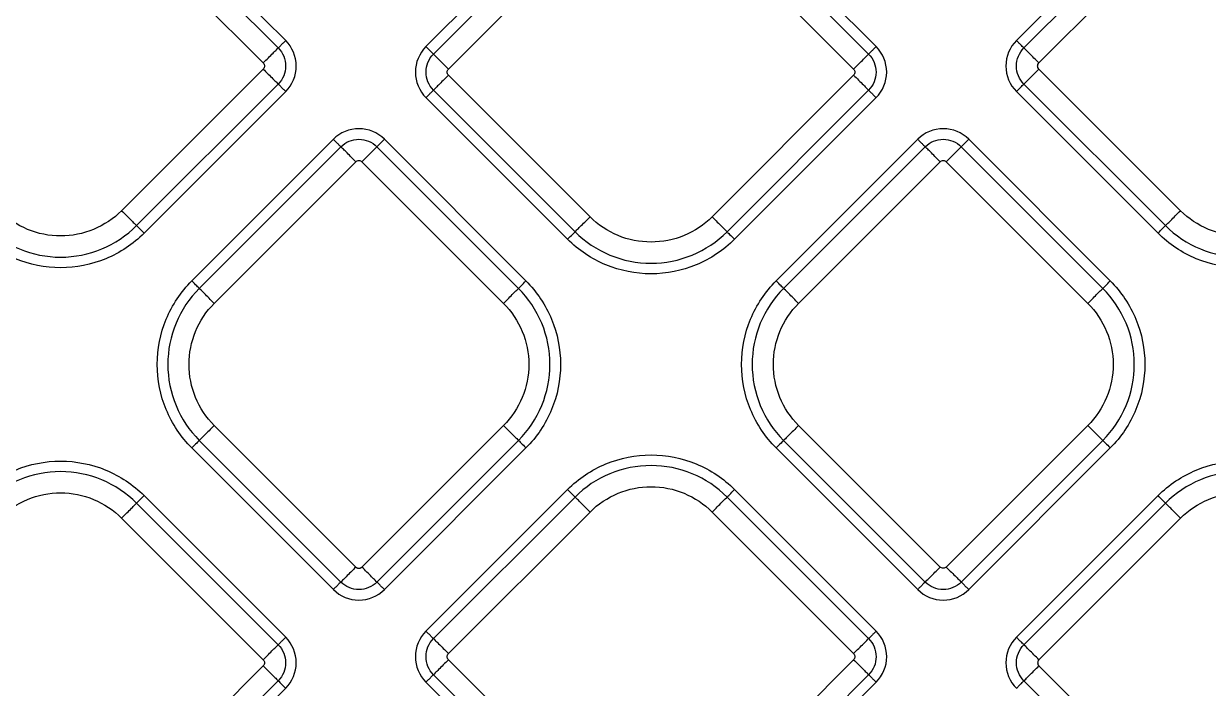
# Model space of a CAD drawing. Extents: x 525 to 613, y 487 to 635.
# Drawn here: x 563.32 to 568.83, y 545.08 to 548.18 of the extents above; entities that cross this region are included whole.
import ezdxf

# ---------------------------------------------------------------- set-up
doc = ezdxf.new("R2010")
doc.units = 0
doc.header["$MEASUREMENT"] = 0
doc.layers.add('1', color=4, linetype='Continuous')
doc.layers.add('STD TEST', color=3, linetype='Continuous')

# ---------------------------------------------------------------- blocks, each defined once
blk = doc.blocks.new('2023 VANGUARD')
at = {"layer": '1', "color": 3, "linetype": 'Continuous', "lineweight": 25}
for p, q in [((-4.4234, -44.5943), (-5.0822, -43.9354)), ((-0.3635, -43.9354), (-1.0224, -44.5943)), ((-4.4583, -44.6291), (-5.1171, -43.9703)), ((-3.1116, -43.9639), (-3.7704, -44.6228)), ((-1.6754, -44.6228), (-2.3343, -43.9639)), ((-0.3287, -43.9703), (-0.9875, -44.6291)), ((-5.1868, -44.04), (-4.528, -44.6989)), ((-3.0767, -43.9988), (-3.7355, -44.6576)), ((-1.7103, -44.6576), (-2.3691, -43.9988)), ((-0.9178, -44.6989), (-0.259, -44.04)), ((-3.6658, -44.7274), (-3.007, -44.0685)), ((-2.4389, -44.0685), (-1.78, -44.7274)), ((-4.528, -44.7271), (-5.1868, -45.386)), ((-3.007, -45.4145), (-3.6658, -44.7556)), ((-1.78, -44.7556), (-2.4389, -45.4145)), ((-0.259, -45.386), (-0.9178, -44.7271)), ((-5.1171, -45.4557), (-4.4583, -44.7969)), ((-0.9875, -44.7969), (-0.3287, -45.4557)), ((-5.0822, -45.4906), (-4.4234, -44.8317)), ((-3.7704, -44.8602), (-3.1116, -45.5191)), ((-3.7355, -44.8254), (-3.0767, -45.4842)), ((-2.3691, -45.4842), (-1.7103, -44.8254)), ((-2.3343, -45.5191), (-1.6754, -44.8602)), ((-1.0224, -44.8317), (-0.3635, -45.4906)), ((-4.2014, -45.0538), (-4.8602, -45.7126)), ((-4.1665, -45.0886), (-4.8253, -45.7474)), ((-3.34, -45.7474), (-3.9988, -45.0886)), ((-3.3051, -45.7126), (-3.9639, -45.0538)), ((-1.4819, -45.0538), (-2.1407, -45.7126)), ((-1.447, -45.0886), (-2.1059, -45.7475)), ((-0.6205, -45.7475), (-1.2793, -45.0886)), ((-0.5856, -45.7126), (-1.2444, -45.0538)), ((-4.7556, -45.8172), (-4.0968, -45.1583)), ((-4.0685, -45.1583), (-3.4097, -45.8172)), ((-2.0361, -45.8172), (-1.3773, -45.1584)), ((-1.349, -45.1584), (-0.6902, -45.8172)), ((-4.0968, -47.0441), (-4.7556, -46.3853)), ((-3.4097, -46.3853), (-4.0685, -47.0441)), ((-1.3773, -47.0442), (-2.0361, -46.3853)), ((-0.6902, -46.3853), (-1.349, -47.0442)), ((-4.8253, -46.455), (-4.1665, -47.1139)), ((-3.9988, -47.1139), (-3.34, -46.455)), ((-2.1059, -46.4551), (-1.447, -47.1139)), ((-1.2793, -47.1139), (-0.6205, -46.4551)), ((-4.8602, -46.4899), (-4.2014, -47.1487)), ((-3.9639, -47.1487), (-3.3051, -46.4899)), ((-2.1407, -46.4899), (-1.4819, -47.1488)), ((-1.2444, -47.1488), (-0.5856, -46.4899)), ((-3.1115, -46.6834), (-3.7704, -47.3423)), ((-1.6754, -47.3423), (-2.3342, -46.6834)), ((-4.4583, -47.4056), (-5.1171, -46.7468)), ((-4.4234, -47.3708), (-5.0823, -46.7119)), ((-3.0767, -46.7183), (-3.7355, -47.3771)), ((-1.7103, -47.3771), (-2.3691, -46.7183)), ((-0.3636, -46.7119), (-1.0224, -47.3708)), ((-0.3287, -46.7468), (-0.9875, -47.4056)), ((-3.6658, -47.4469), (-3.007, -46.788)), ((-2.4388, -46.788), (-1.78, -47.4469)), ((-5.1869, -46.8165), (-4.528, -47.4754)), ((-0.9178, -47.4754), (-0.259, -46.8165)), ((-4.528, -47.5036), (-5.1869, -48.1625)), ((-3.007, -48.134), (-3.6658, -47.4751)), ((-1.78, -47.4751), (-2.4388, -48.134)), ((-0.259, -48.1625), (-0.9178, -47.5036)), ((-5.1171, -48.2322), (-4.4583, -47.5734)), ((-3.7355, -47.5449), (-3.0767, -48.2037)), ((-2.3691, -48.2037), (-1.7103, -47.5449)), ((-0.9875, -47.5734), (-0.3287, -48.2322)), ((-5.0823, -48.2671), (-4.4234, -47.6082)), ((-3.7704, -47.5797), (-3.1115, -48.2386)), ((-2.3342, -48.2386), (-1.6754, -47.5797))]:
    blk.add_line(p, q, dxfattribs=at)
for points, knots in [([(-4.4234, -44.5943), (-4.4272, -44.5981), (-4.4313, -44.6021), (-4.4391, -44.61), (-4.4429, -44.6138), (-4.4495, -44.6204), (-4.4523, -44.6232), (-4.4563, -44.6272), (-4.4576, -44.6285), (-4.4583, -44.6291)], [0, 0, 0, 0, 0.25, 0.25, 0.5, 0.5, 0.75, 0.75, 1, 1, 1, 1]), ([(-4.4234, -44.8317), (-4.392, -44.8004), (-4.3742, -44.7574), (-4.3742, -44.6687), (-4.3923, -44.6254), (-4.4234, -44.5943)], [0, 0, 0, 0, 0.5, 0.5, 1, 1, 1, 1]), ([(-1.0224, -44.5943), (-1.0537, -44.6256), (-1.0715, -44.6686), (-1.0716, -44.7573), (-1.0535, -44.8006), (-1.0224, -44.8317)], [0, 0, 0, 0, 0.5, 0.5, 1, 1, 1, 1]), ([(-0.9875, -44.6291), (-0.9881, -44.6285), (-0.9894, -44.6272), (-0.9935, -44.6232), (-0.9963, -44.6204), (-1.0028, -44.6138), (-1.0067, -44.61), (-1.0145, -44.6021), (-1.0186, -44.5981), (-1.0224, -44.5943)], [0, 0, 0, 0, 0.25, 0.25, 0.5, 0.5, 0.75, 0.75, 1, 1, 1, 1]), ([(-4.528, -44.6989), (-4.5197, -44.6906), (-4.5115, -44.6823), (-4.4959, -44.6668), (-4.4887, -44.6595), (-4.476, -44.6469), (-4.4707, -44.6415), (-4.4625, -44.6333), (-4.4596, -44.6305), (-4.4583, -44.6291)], [0, 0, 0, 0, 0.25, 0.25, 0.5, 0.5, 0.75, 0.75, 1, 1, 1, 1]), ([(-4.4583, -44.6291), (-4.4363, -44.6511), (-4.4235, -44.6817), (-4.4235, -44.7444), (-4.4361, -44.7747), (-4.4583, -44.7969)], [0, 0, 0, 0, 0.5, 0.5, 1, 1, 1, 1]), ([(-3.7704, -44.6228), (-3.8018, -44.6541), (-3.8196, -44.6971), (-3.8196, -44.7858), (-3.8015, -44.8291), (-3.7704, -44.8602)], [0, 0, 0, 0, 0.5, 0.5, 1, 1, 1, 1]), ([(-3.7355, -44.6576), (-3.7362, -44.657), (-3.7375, -44.6557), (-3.7415, -44.6517), (-3.7443, -44.6489), (-3.7509, -44.6423), (-3.7547, -44.6385), (-3.7626, -44.6306), (-3.7666, -44.6266), (-3.7704, -44.6228)], [0, 0, 0, 0, 0.25, 0.25, 0.5, 0.5, 0.75, 0.75, 1, 1, 1, 1]), ([(-1.6754, -44.6228), (-1.6792, -44.6266), (-1.6833, -44.6306), (-1.6912, -44.6385), (-1.695, -44.6423), (-1.7016, -44.6489), (-1.7043, -44.6517), (-1.7084, -44.6557), (-1.7097, -44.657), (-1.7103, -44.6576)], [0, 0, 0, 0, 0.25, 0.25, 0.5, 0.5, 0.75, 0.75, 1, 1, 1, 1]), ([(-1.6754, -44.8602), (-1.6441, -44.8289), (-1.6263, -44.7859), (-1.6262, -44.6972), (-1.6443, -44.6539), (-1.6754, -44.6228)], [0, 0, 0, 0, 0.5, 0.5, 1, 1, 1, 1]), ([(-0.9875, -44.7969), (-1.0095, -44.7749), (-1.0223, -44.7443), (-1.0222, -44.6816), (-1.0097, -44.6513), (-0.9875, -44.6291)], [0, 0, 0, 0, 0.5, 0.5, 1, 1, 1, 1]), ([(-0.9178, -44.6989), (-0.9252, -44.6915), (-0.9331, -44.6835), (-0.9486, -44.668), (-0.9562, -44.6604), (-0.9695, -44.6471), (-0.9752, -44.6415), (-0.9835, -44.6331), (-0.9862, -44.6304), (-0.9875, -44.6291)], [0, 0, 0, 0, 0.25, 0.25, 0.5, 0.5, 0.75, 0.75, 1, 1, 1, 1]), ([(-4.528, -44.6989), (-4.5243, -44.7026), (-4.5221, -44.7078), (-4.5221, -44.7182), (-4.5243, -44.7234), (-4.528, -44.7271)], [0, 0, 0, 0, 0.5, 0.5, 1, 1, 1, 1]), ([(-3.7355, -44.8254), (-3.7575, -44.8034), (-3.7703, -44.7728), (-3.7703, -44.7101), (-3.7577, -44.6798), (-3.7355, -44.6576)], [0, 0, 0, 0, 0.5, 0.5, 1, 1, 1, 1]), ([(-3.6658, -44.7274), (-3.6732, -44.72), (-3.6811, -44.7121), (-3.6967, -44.6965), (-3.7043, -44.6889), (-3.7176, -44.6756), (-3.7232, -44.67), (-3.7315, -44.6616), (-3.7342, -44.6589), (-3.7355, -44.6576)], [0, 0, 0, 0, 0.25, 0.25, 0.5, 0.5, 0.75, 0.75, 1, 1, 1, 1]), ([(-1.78, -44.7274), (-1.7718, -44.7191), (-1.7635, -44.7108), (-1.748, -44.6953), (-1.7407, -44.688), (-1.7281, -44.6754), (-1.7227, -44.67), (-1.7145, -44.6618), (-1.7117, -44.659), (-1.7103, -44.6576)], [0, 0, 0, 0, 0.25, 0.25, 0.5, 0.5, 0.75, 0.75, 1, 1, 1, 1]), ([(-1.7103, -44.6576), (-1.6883, -44.6796), (-1.6756, -44.7102), (-1.6756, -44.7729), (-1.6881, -44.8032), (-1.7103, -44.8254)], [0, 0, 0, 0, 0.5, 0.5, 1, 1, 1, 1]), ([(-0.9178, -44.7271), (-0.9215, -44.7234), (-0.9237, -44.7182), (-0.9237, -44.7078), (-0.9215, -44.7026), (-0.9178, -44.6989)], [0, 0, 0, 0, 0.5, 0.5, 1, 1, 1, 1]), ([(-4.528, -44.7271), (-4.5206, -44.7345), (-4.5127, -44.7424), (-4.4971, -44.758), (-4.4895, -44.7656), (-4.4762, -44.7789), (-4.4706, -44.7845), (-4.4623, -44.7929), (-4.4596, -44.7956), (-4.4583, -44.7969)], [0, 0, 0, 0, 0.25, 0.25, 0.5, 0.5, 0.75, 0.75, 1, 1, 1, 1]), ([(-3.6658, -44.7556), (-3.6741, -44.7639), (-3.6824, -44.7722), (-3.6979, -44.7877), (-3.7052, -44.795), (-3.7178, -44.8076), (-3.7232, -44.813), (-3.7313, -44.8212), (-3.7342, -44.824), (-3.7355, -44.8254)], [0, 0, 0, 0, 0.25, 0.25, 0.5, 0.5, 0.75, 0.75, 1, 1, 1, 1]), ([(-3.6658, -44.7556), (-3.6695, -44.7519), (-3.6717, -44.7467), (-3.6717, -44.7363), (-3.6695, -44.7311), (-3.6658, -44.7274)], [0, 0, 0, 0, 0.5, 0.5, 1, 1, 1, 1]), ([(-1.78, -44.7274), (-1.7763, -44.7311), (-1.7742, -44.7363), (-1.7742, -44.7467), (-1.7763, -44.7519), (-1.78, -44.7556)], [0, 0, 0, 0, 0.5, 0.5, 1, 1, 1, 1]), ([(-1.78, -44.7556), (-1.7726, -44.763), (-1.7647, -44.771), (-1.7492, -44.7865), (-1.7416, -44.7941), (-1.7283, -44.8074), (-1.7226, -44.813), (-1.7143, -44.8214), (-1.7116, -44.8241), (-1.7103, -44.8254)], [0, 0, 0, 0, 0.25, 0.25, 0.5, 0.5, 0.75, 0.75, 1, 1, 1, 1]), ([(-0.9178, -44.7271), (-0.9261, -44.7354), (-0.9343, -44.7437), (-0.9499, -44.7592), (-0.9571, -44.7665), (-0.9698, -44.7791), (-0.9751, -44.7845), (-0.9833, -44.7927), (-0.9861, -44.7955), (-0.9875, -44.7969)], [0, 0, 0, 0, 0.25, 0.25, 0.5, 0.5, 0.75, 0.75, 1, 1, 1, 1]), ([(-4.4583, -44.7969), (-4.4576, -44.7975), (-4.4563, -44.7988), (-4.4523, -44.8028), (-4.4495, -44.8056), (-4.4429, -44.8122), (-4.4391, -44.816), (-4.4313, -44.8239), (-4.4272, -44.8279), (-4.4234, -44.8317)], [0, 0, 0, 0, 0.25, 0.25, 0.5, 0.5, 0.75, 0.75, 1, 1, 1, 1]), ([(-1.0224, -44.8317), (-1.0186, -44.8279), (-1.0145, -44.8239), (-1.0067, -44.816), (-1.0028, -44.8122), (-0.9963, -44.8056), (-0.9935, -44.8028), (-0.9894, -44.7988), (-0.9881, -44.7975), (-0.9875, -44.7969)], [0, 0, 0, 0, 0.25, 0.25, 0.5, 0.5, 0.75, 0.75, 1, 1, 1, 1]), ([(-3.7704, -44.8602), (-3.7666, -44.8564), (-3.7626, -44.8524), (-3.7547, -44.8445), (-3.7509, -44.8407), (-3.7443, -44.8341), (-3.7415, -44.8314), (-3.7375, -44.8273), (-3.7362, -44.826), (-3.7355, -44.8254)], [0, 0, 0, 0, 0.25, 0.25, 0.5, 0.5, 0.75, 0.75, 1, 1, 1, 1]), ([(-1.7103, -44.8254), (-1.7097, -44.826), (-1.7084, -44.8273), (-1.7043, -44.8314), (-1.7016, -44.8341), (-1.695, -44.8407), (-1.6912, -44.8445), (-1.6833, -44.8524), (-1.6792, -44.8564), (-1.6754, -44.8602)], [0, 0, 0, 0, 0.25, 0.25, 0.5, 0.5, 0.75, 0.75, 1, 1, 1, 1]), ([(-3.9639, -45.0538), (-3.9953, -45.0224), (-4.0383, -45.0046), (-4.1269, -45.0046), (-4.1703, -45.0226), (-4.2014, -45.0538)], [0, 0, 0, 0, 0.5, 0.5, 1, 1, 1, 1]), ([(-1.2444, -45.0538), (-1.2758, -45.0224), (-1.3188, -45.0046), (-1.4074, -45.0046), (-1.4508, -45.0227), (-1.4819, -45.0538)], [0, 0, 0, 0, 0.5, 0.5, 1, 1, 1, 1]), ([(-4.2014, -45.0538), (-4.1976, -45.0576), (-4.1935, -45.0616), (-4.1857, -45.0695), (-4.1818, -45.0733), (-4.1753, -45.0799), (-4.1725, -45.0826), (-4.1684, -45.0867), (-4.1671, -45.088), (-4.1665, -45.0886)], [0, 0, 0, 0, 0.25, 0.25, 0.5, 0.5, 0.75, 0.75, 1, 1, 1, 1]), ([(-4.1665, -45.0886), (-4.1445, -45.0666), (-4.1139, -45.0539), (-4.0513, -45.0539), (-4.0209, -45.0665), (-3.9988, -45.0886)], [0, 0, 0, 0, 0.5, 0.5, 1, 1, 1, 1]), ([(-4.0968, -45.1583), (-4.1051, -45.1501), (-4.1133, -45.1418), (-4.1289, -45.1263), (-4.1361, -45.119), (-4.1488, -45.1064), (-4.1541, -45.101), (-4.1623, -45.0928), (-4.1651, -45.09), (-4.1665, -45.0886)], [0, 0, 0, 0, 0.25, 0.25, 0.5, 0.5, 0.75, 0.75, 1, 1, 1, 1]), ([(-4.0685, -45.1583), (-4.0611, -45.1509), (-4.0532, -45.143), (-4.0377, -45.1275), (-4.0301, -45.1199), (-4.0168, -45.1066), (-4.0111, -45.1009), (-4.0028, -45.0926), (-4.0001, -45.0899), (-3.9988, -45.0886)], [0, 0, 0, 0, 0.25, 0.25, 0.5, 0.5, 0.75, 0.75, 1, 1, 1, 1]), ([(-3.9988, -45.0886), (-3.9982, -45.088), (-3.9969, -45.0867), (-3.9928, -45.0826), (-3.99, -45.0799), (-3.9835, -45.0733), (-3.9796, -45.0695), (-3.9718, -45.0616), (-3.9677, -45.0576), (-3.9639, -45.0538)], [0, 0, 0, 0, 0.25, 0.25, 0.5, 0.5, 0.75, 0.75, 1, 1, 1, 1]), ([(-1.4819, -45.0538), (-1.4781, -45.0576), (-1.474, -45.0616), (-1.4662, -45.0695), (-1.4624, -45.0733), (-1.4558, -45.0799), (-1.453, -45.0827), (-1.449, -45.0867), (-1.4477, -45.088), (-1.447, -45.0886)], [0, 0, 0, 0, 0.25, 0.25, 0.5, 0.5, 0.75, 0.75, 1, 1, 1, 1]), ([(-1.447, -45.0886), (-1.4251, -45.0667), (-1.3944, -45.0539), (-1.3318, -45.0539), (-1.3015, -45.0665), (-1.2793, -45.0886)], [0, 0, 0, 0, 0.5, 0.5, 1, 1, 1, 1]), ([(-1.3773, -45.1584), (-1.3856, -45.1501), (-1.3938, -45.1418), (-1.4094, -45.1263), (-1.4166, -45.119), (-1.4293, -45.1064), (-1.4346, -45.101), (-1.4428, -45.0928), (-1.4456, -45.09), (-1.447, -45.0886)], [0, 0, 0, 0, 0.25, 0.25, 0.5, 0.5, 0.75, 0.75, 1, 1, 1, 1]), ([(-1.349, -45.1584), (-1.3416, -45.151), (-1.3337, -45.1431), (-1.3182, -45.1275), (-1.3106, -45.1199), (-1.2973, -45.1066), (-1.2916, -45.101), (-1.2833, -45.0926), (-1.2806, -45.0899), (-1.2793, -45.0886)], [0, 0, 0, 0, 0.25, 0.25, 0.5, 0.5, 0.75, 0.75, 1, 1, 1, 1]), ([(-1.2793, -45.0886), (-1.2787, -45.088), (-1.2774, -45.0867), (-1.2733, -45.0827), (-1.2706, -45.0799), (-1.264, -45.0733), (-1.2602, -45.0695), (-1.2523, -45.0616), (-1.2482, -45.0576), (-1.2444, -45.0538)], [0, 0, 0, 0, 0.25, 0.25, 0.5, 0.5, 0.75, 0.75, 1, 1, 1, 1]), ([(-4.0968, -45.1583), (-4.0931, -45.1546), (-4.0879, -45.1525), (-4.0774, -45.1525), (-4.0722, -45.1546), (-4.0685, -45.1583)], [0, 0, 0, 0, 0.5, 0.5, 1, 1, 1, 1]), ([(-1.3773, -45.1584), (-1.3736, -45.1547), (-1.3684, -45.1525), (-1.3579, -45.1525), (-1.3527, -45.1547), (-1.349, -45.1584)], [0, 0, 0, 0, 0.5, 0.5, 1, 1, 1, 1]), ([(-5.1868, -45.386), (-5.224, -45.4232), (-5.2686, -45.4529), (-5.3657, -45.4932), (-5.4183, -45.5036), (-5.5235, -45.5036), (-5.576, -45.4932), (-5.6732, -45.4529), (-5.7178, -45.4232), (-5.755, -45.386)], [0, 0, 0, 0, 0.25, 0.25, 0.5, 0.5, 0.75, 0.75, 1, 1, 1, 1]), ([(-5.1868, -45.386), (-5.1786, -45.3942), (-5.1703, -45.4025), (-5.1548, -45.418), (-5.1475, -45.4253), (-5.1349, -45.4379), (-5.1295, -45.4433), (-5.1213, -45.4515), (-5.1185, -45.4543), (-5.1171, -45.4557)], [0, 0, 0, 0, 0.25, 0.25, 0.5, 0.5, 0.75, 0.75, 1, 1, 1, 1]), ([(-3.0767, -45.4842), (-3.0753, -45.4828), (-3.0725, -45.48), (-3.0643, -45.4718), (-3.0589, -45.4664), (-3.0463, -45.4538), (-3.0391, -45.4465), (-3.0235, -45.431), (-3.0153, -45.4228), (-3.007, -45.4145)], [0, 0, 0, 0, 0.25, 0.25, 0.5, 0.5, 0.75, 0.75, 1, 1, 1, 1]), ([(-2.4389, -45.4145), (-2.476, -45.4517), (-2.5206, -45.4814), (-2.6178, -45.5217), (-2.6703, -45.5321), (-2.7755, -45.5321), (-2.8281, -45.5217), (-2.9252, -45.4814), (-2.9698, -45.4517), (-3.007, -45.4145)], [0, 0, 0, 0, 0.25, 0.25, 0.5, 0.5, 0.75, 0.75, 1, 1, 1, 1]), ([(-2.4389, -45.4145), (-2.4306, -45.4228), (-2.4223, -45.431), (-2.4068, -45.4465), (-2.3995, -45.4538), (-2.3869, -45.4664), (-2.3815, -45.4718), (-2.3733, -45.48), (-2.3705, -45.4828), (-2.3691, -45.4842)], [0, 0, 0, 0, 0.25, 0.25, 0.5, 0.5, 0.75, 0.75, 1, 1, 1, 1]), ([(-0.3287, -45.4557), (-0.3273, -45.4543), (-0.3245, -45.4515), (-0.3163, -45.4433), (-0.3109, -45.4379), (-0.2983, -45.4253), (-0.291, -45.418), (-0.2755, -45.4025), (-0.2672, -45.3942), (-0.259, -45.386)], [0, 0, 0, 0, 0.25, 0.25, 0.5, 0.5, 0.75, 0.75, 1, 1, 1, 1]), ([(0.3092, -45.386), (0.272, -45.4232), (0.2274, -45.4529), (0.1303, -45.4932), (0.0777, -45.5036), (-0.0275, -45.5036), (-0.08, -45.4932), (-0.1772, -45.4529), (-0.2218, -45.4232), (-0.259, -45.386)], [0, 0, 0, 0, 0.25, 0.25, 0.5, 0.5, 0.75, 0.75, 1, 1, 1, 1]), ([(-5.8247, -45.4557), (-5.7784, -45.502), (-5.7229, -45.5391), (-5.6019, -45.5892), (-5.5364, -45.6022), (-5.4054, -45.6022), (-5.3399, -45.5892), (-5.2189, -45.5391), (-5.1634, -45.502), (-5.1171, -45.4557)], [0, 0, 0, 0, 0.25, 0.25, 0.5, 0.5, 0.75, 0.75, 1, 1, 1, 1]), ([(-5.1171, -45.4557), (-5.1157, -45.4571), (-5.1114, -45.4614), (-5.0987, -45.474), (-5.0905, -45.4823), (-5.0822, -45.4906)], [0, 0, 0, 0, 0.5, 0.5, 1, 1, 1, 1]), ([(-0.3635, -45.4906), (-0.3553, -45.4823), (-0.347, -45.474), (-0.3344, -45.4614), (-0.3301, -45.4571), (-0.3287, -45.4557)], [0, 0, 0, 0, 0.5, 0.5, 1, 1, 1, 1]), ([(-0.3287, -45.4557), (-0.2824, -45.502), (-0.2269, -45.5391), (-0.1059, -45.5892), (-0.0404, -45.6022), (0.0906, -45.6022), (0.1561, -45.5892), (0.2771, -45.5391), (0.3326, -45.502), (0.3789, -45.4557)], [0, 0, 0, 0, 0.25, 0.25, 0.5, 0.5, 0.75, 0.75, 1, 1, 1, 1]), ([(-5.0822, -45.4906), (-5.1331, -45.5414), (-5.1941, -45.5822), (-5.327, -45.6372), (-5.3989, -45.6515), (-5.5428, -45.6515), (-5.6148, -45.6372), (-5.7477, -45.5822), (-5.8087, -45.5414), (-5.8595, -45.4906)], [0, 0, 0, 0, 0.25, 0.25, 0.5, 0.5, 0.75, 0.75, 1, 1, 1, 1]), ([(-3.1116, -45.5191), (-3.1033, -45.5108), (-3.0951, -45.5026), (-3.0824, -45.4899), (-3.0781, -45.4856), (-3.0767, -45.4842)], [0, 0, 0, 0, 0.5, 0.5, 1, 1, 1, 1]), ([(-2.3343, -45.5191), (-2.3851, -45.5699), (-2.4461, -45.6107), (-2.5791, -45.6657), (-2.651, -45.68), (-2.7949, -45.68), (-2.8668, -45.6657), (-2.9997, -45.6107), (-3.0607, -45.5699), (-3.1116, -45.5191)], [0, 0, 0, 0, 0.25, 0.25, 0.5, 0.5, 0.75, 0.75, 1, 1, 1, 1]), ([(-3.0767, -45.4842), (-3.0304, -45.5305), (-2.9749, -45.5676), (-2.8539, -45.6177), (-2.7884, -45.6307), (-2.6574, -45.6307), (-2.592, -45.6177), (-2.4709, -45.5676), (-2.4154, -45.5305), (-2.3691, -45.4842)], [0, 0, 0, 0, 0.25, 0.25, 0.5, 0.5, 0.75, 0.75, 1, 1, 1, 1]), ([(-2.3691, -45.4842), (-2.3678, -45.4856), (-2.3634, -45.4899), (-2.3508, -45.5026), (-2.3425, -45.5108), (-2.3343, -45.5191)], [0, 0, 0, 0, 0.5, 0.5, 1, 1, 1, 1]), ([(0.4138, -45.4906), (0.3629, -45.5414), (0.3019, -45.5822), (0.169, -45.6372), (0.0971, -45.6515), (-0.0468, -45.6515), (-0.1188, -45.6372), (-0.2517, -45.5822), (-0.3127, -45.5414), (-0.3635, -45.4906)], [0, 0, 0, 0, 0.25, 0.25, 0.5, 0.5, 0.75, 0.75, 1, 1, 1, 1]), ([(-4.8602, -46.4899), (-4.9111, -46.439), (-4.9518, -46.378), (-5.0069, -46.2451), (-5.0212, -46.1732), (-5.0212, -46.0293), (-5.0069, -45.9574), (-4.9518, -45.8244), (-4.9111, -45.7635), (-4.8602, -45.7126)], [0, 0, 0, 0, 0.25, 0.25, 0.5, 0.5, 0.75, 0.75, 1, 1, 1, 1]), ([(-4.8253, -45.7474), (-4.8717, -45.7938), (-4.9087, -45.8493), (-4.9589, -45.9703), (-4.9719, -46.0357), (-4.9719, -46.1667), (-4.9589, -46.2322), (-4.9087, -46.3532), (-4.8717, -46.4087), (-4.8253, -46.455)], [0, 0, 0, 0, 0.25, 0.25, 0.5, 0.5, 0.75, 0.75, 1, 1, 1, 1]), ([(-4.8253, -45.7474), (-4.8267, -45.7461), (-4.8311, -45.7417), (-4.8437, -45.7291), (-4.8519, -45.7209), (-4.8602, -45.7126)], [0, 0, 0, 0, 0.5, 0.5, 1, 1, 1, 1]), ([(-4.7556, -45.8172), (-4.7639, -45.8089), (-4.7722, -45.8006), (-4.7877, -45.7851), (-4.795, -45.7778), (-4.8076, -45.7652), (-4.813, -45.7598), (-4.8211, -45.7516), (-4.824, -45.7488), (-4.8253, -45.7474)], [0, 0, 0, 0, 0.25, 0.25, 0.5, 0.5, 0.75, 0.75, 1, 1, 1, 1]), ([(-3.4097, -45.8172), (-3.4014, -45.8089), (-3.3931, -45.8006), (-3.3776, -45.7851), (-3.3703, -45.7778), (-3.3577, -45.7652), (-3.3523, -45.7598), (-3.3442, -45.7516), (-3.3413, -45.7488), (-3.34, -45.7474)], [0, 0, 0, 0, 0.25, 0.25, 0.5, 0.5, 0.75, 0.75, 1, 1, 1, 1]), ([(-3.34, -45.7474), (-3.3386, -45.7461), (-3.3342, -45.7417), (-3.3216, -45.7291), (-3.3134, -45.7209), (-3.3051, -45.7126)], [0, 0, 0, 0, 0.5, 0.5, 1, 1, 1, 1]), ([(-3.34, -46.455), (-3.2936, -46.4087), (-3.2566, -46.3532), (-3.2064, -46.2322), (-3.1934, -46.1667), (-3.1934, -46.0357), (-3.2064, -45.9703), (-3.2566, -45.8493), (-3.2936, -45.7938), (-3.34, -45.7474)], [0, 0, 0, 0, 0.25, 0.25, 0.5, 0.5, 0.75, 0.75, 1, 1, 1, 1]), ([(-3.3051, -45.7126), (-3.2542, -45.7635), (-3.2135, -45.8244), (-3.1584, -45.9574), (-3.1441, -46.0293), (-3.1441, -46.1732), (-3.1584, -46.2451), (-3.2135, -46.378), (-3.2542, -46.439), (-3.3051, -46.4899)], [0, 0, 0, 0, 0.25, 0.25, 0.5, 0.5, 0.75, 0.75, 1, 1, 1, 1]), ([(-2.1407, -46.4899), (-2.1916, -46.439), (-2.2323, -46.3781), (-2.2874, -46.2451), (-2.3017, -46.1732), (-2.3017, -46.0293), (-2.2874, -45.9574), (-2.2323, -45.8245), (-2.1916, -45.7635), (-2.1407, -45.7126)], [0, 0, 0, 0, 0.25, 0.25, 0.5, 0.5, 0.75, 0.75, 1, 1, 1, 1]), ([(-2.1059, -45.7475), (-2.1522, -45.7938), (-2.1893, -45.8493), (-2.2394, -45.9703), (-2.2524, -46.0358), (-2.2524, -46.1668), (-2.2394, -46.2322), (-2.1893, -46.3532), (-2.1522, -46.4087), (-2.1059, -46.4551)], [0, 0, 0, 0, 0.25, 0.25, 0.5, 0.5, 0.75, 0.75, 1, 1, 1, 1]), ([(-2.1059, -45.7475), (-2.1072, -45.7461), (-2.1116, -45.7418), (-2.1242, -45.7291), (-2.1325, -45.7209), (-2.1407, -45.7126)], [0, 0, 0, 0, 0.5, 0.5, 1, 1, 1, 1]), ([(-2.0361, -45.8172), (-2.0444, -45.8089), (-2.0527, -45.8007), (-2.0682, -45.7851), (-2.0755, -45.7779), (-2.0881, -45.7652), (-2.0935, -45.7599), (-2.1017, -45.7517), (-2.1045, -45.7489), (-2.1059, -45.7475)], [0, 0, 0, 0, 0.25, 0.25, 0.5, 0.5, 0.75, 0.75, 1, 1, 1, 1]), ([(-0.6902, -45.8172), (-0.6819, -45.8089), (-0.6737, -45.8007), (-0.6581, -45.7851), (-0.6509, -45.7779), (-0.6382, -45.7652), (-0.6329, -45.7599), (-0.6247, -45.7517), (-0.6218, -45.7489), (-0.6205, -45.7475)], [0, 0, 0, 0, 0.25, 0.25, 0.5, 0.5, 0.75, 0.75, 1, 1, 1, 1]), ([(-0.6205, -45.7475), (-0.6191, -45.7461), (-0.6147, -45.7418), (-0.6021, -45.7291), (-0.5939, -45.7209), (-0.5856, -45.7126)], [0, 0, 0, 0, 0.5, 0.5, 1, 1, 1, 1]), ([(-0.6205, -46.4551), (-0.5742, -46.4087), (-0.5371, -46.3532), (-0.4869, -46.2322), (-0.4739, -46.1668), (-0.4739, -46.0358), (-0.4869, -45.9703), (-0.5371, -45.8493), (-0.5742, -45.7938), (-0.6205, -45.7475)], [0, 0, 0, 0, 0.25, 0.25, 0.5, 0.5, 0.75, 0.75, 1, 1, 1, 1]), ([(-0.5856, -45.7126), (-0.5347, -45.7635), (-0.494, -45.8245), (-0.4389, -45.9574), (-0.4246, -46.0293), (-0.4246, -46.1732), (-0.4389, -46.2451), (-0.494, -46.3781), (-0.5347, -46.439), (-0.5856, -46.4899)], [0, 0, 0, 0, 0.25, 0.25, 0.5, 0.5, 0.75, 0.75, 1, 1, 1, 1]), ([(-4.7556, -46.3853), (-4.7928, -46.3481), (-4.8226, -46.3036), (-4.8628, -46.2064), (-4.8733, -46.1538), (-4.8733, -46.0486), (-4.8628, -45.9961), (-4.8226, -45.8989), (-4.7928, -45.8544), (-4.7556, -45.8172)], [0, 0, 0, 0, 0.25, 0.25, 0.5, 0.5, 0.75, 0.75, 1, 1, 1, 1]), ([(-3.4097, -45.8172), (-3.3725, -45.8544), (-3.3427, -45.8989), (-3.3025, -45.9961), (-3.292, -46.0486), (-3.292, -46.1538), (-3.3025, -46.2064), (-3.3427, -46.3036), (-3.3725, -46.3481), (-3.4097, -46.3853)], [0, 0, 0, 0, 0.25, 0.25, 0.5, 0.5, 0.75, 0.75, 1, 1, 1, 1]), ([(-2.0361, -46.3853), (-2.0733, -46.3481), (-2.1031, -46.3036), (-2.1433, -46.2064), (-2.1538, -46.1539), (-2.1538, -46.0487), (-2.1433, -45.9961), (-2.1031, -45.8989), (-2.0733, -45.8544), (-2.0361, -45.8172)], [0, 0, 0, 0, 0.25, 0.25, 0.5, 0.5, 0.75, 0.75, 1, 1, 1, 1]), ([(-0.6902, -45.8172), (-0.653, -45.8544), (-0.6232, -45.8989), (-0.583, -45.9961), (-0.5725, -46.0487), (-0.5725, -46.1539), (-0.583, -46.2064), (-0.6232, -46.3036), (-0.653, -46.3481), (-0.6902, -46.3853)], [0, 0, 0, 0, 0.25, 0.25, 0.5, 0.5, 0.75, 0.75, 1, 1, 1, 1]), ([(-4.7556, -46.3853), (-4.7639, -46.3936), (-4.7722, -46.4018), (-4.7877, -46.4174), (-4.795, -46.4246), (-4.8076, -46.4373), (-4.813, -46.4426), (-4.8211, -46.4508), (-4.824, -46.4536), (-4.8253, -46.455)], [0, 0, 0, 0, 0.25, 0.25, 0.5, 0.5, 0.75, 0.75, 1, 1, 1, 1]), ([(-3.4097, -46.3853), (-3.4014, -46.3936), (-3.3931, -46.4018), (-3.3776, -46.4174), (-3.3703, -46.4246), (-3.3577, -46.4373), (-3.3523, -46.4426), (-3.3442, -46.4508), (-3.3413, -46.4536), (-3.34, -46.455)], [0, 0, 0, 0, 0.25, 0.25, 0.5, 0.5, 0.75, 0.75, 1, 1, 1, 1]), ([(-2.0361, -46.3853), (-2.0444, -46.3936), (-2.0527, -46.4019), (-2.0682, -46.4174), (-2.0755, -46.4247), (-2.0881, -46.4373), (-2.0935, -46.4427), (-2.1017, -46.4509), (-2.1045, -46.4537), (-2.1059, -46.4551)], [0, 0, 0, 0, 0.25, 0.25, 0.5, 0.5, 0.75, 0.75, 1, 1, 1, 1]), ([(-0.6902, -46.3853), (-0.6819, -46.3936), (-0.6737, -46.4019), (-0.6581, -46.4174), (-0.6509, -46.4247), (-0.6382, -46.4373), (-0.6329, -46.4427), (-0.6247, -46.4509), (-0.6218, -46.4537), (-0.6205, -46.4551)], [0, 0, 0, 0, 0.25, 0.25, 0.5, 0.5, 0.75, 0.75, 1, 1, 1, 1]), ([(-4.8253, -46.455), (-4.8267, -46.4564), (-4.8311, -46.4607), (-4.8437, -46.4734), (-4.8519, -46.4816), (-4.8602, -46.4899)], [0, 0, 0, 0, 0.5, 0.5, 1, 1, 1, 1]), ([(-3.34, -46.455), (-3.3386, -46.4564), (-3.3342, -46.4607), (-3.3216, -46.4734), (-3.3134, -46.4816), (-3.3051, -46.4899)], [0, 0, 0, 0, 0.5, 0.5, 1, 1, 1, 1]), ([(-2.1059, -46.4551), (-2.1072, -46.4564), (-2.1116, -46.4608), (-2.1242, -46.4734), (-2.1325, -46.4816), (-2.1407, -46.4899)], [0, 0, 0, 0, 0.5, 0.5, 1, 1, 1, 1]), ([(-0.6205, -46.4551), (-0.6191, -46.4564), (-0.6147, -46.4608), (-0.6021, -46.4734), (-0.5939, -46.4816), (-0.5856, -46.4899)], [0, 0, 0, 0, 0.5, 0.5, 1, 1, 1, 1]), ([(-3.1115, -46.6834), (-3.0607, -46.6326), (-2.9997, -46.5918), (-2.8668, -46.5368), (-2.7948, -46.5225), (-2.6509, -46.5225), (-2.579, -46.5368), (-2.4461, -46.5918), (-2.3851, -46.6326), (-2.3342, -46.6834)], [0, 0, 0, 0, 0.25, 0.25, 0.5, 0.5, 0.75, 0.75, 1, 1, 1, 1]), ([(-5.8596, -46.7119), (-5.8087, -46.6611), (-5.7477, -46.6203), (-5.6148, -46.5653), (-5.5429, -46.551), (-5.399, -46.551), (-5.3271, -46.5653), (-5.1941, -46.6203), (-5.1331, -46.6611), (-5.0823, -46.7119)], [0, 0, 0, 0, 0.25, 0.25, 0.5, 0.5, 0.75, 0.75, 1, 1, 1, 1]), ([(-2.3691, -46.7183), (-2.4154, -46.672), (-2.4709, -46.6349), (-2.5919, -46.5848), (-2.6574, -46.5718), (-2.7884, -46.5718), (-2.8539, -46.5848), (-2.9749, -46.6349), (-3.0304, -46.672), (-3.0767, -46.7183)], [0, 0, 0, 0, 0.25, 0.25, 0.5, 0.5, 0.75, 0.75, 1, 1, 1, 1]), ([(-0.3636, -46.7119), (-0.3127, -46.6611), (-0.2517, -46.6203), (-0.1188, -46.5653), (-0.0469, -46.551), (0.097, -46.551), (0.1689, -46.5653), (0.3019, -46.6203), (0.3629, -46.6611), (0.4137, -46.7119)], [0, 0, 0, 0, 0.25, 0.25, 0.5, 0.5, 0.75, 0.75, 1, 1, 1, 1]), ([(-5.1171, -46.7468), (-5.1634, -46.7005), (-5.2189, -46.6634), (-5.34, -46.6133), (-5.4054, -46.6003), (-5.5364, -46.6003), (-5.6019, -46.6133), (-5.7229, -46.6634), (-5.7784, -46.7005), (-5.8247, -46.7468)], [0, 0, 0, 0, 0.25, 0.25, 0.5, 0.5, 0.75, 0.75, 1, 1, 1, 1]), ([(0.3789, -46.7468), (0.3326, -46.7005), (0.2771, -46.6634), (0.156, -46.6133), (0.0906, -46.6003), (-0.0404, -46.6003), (-0.1059, -46.6133), (-0.2269, -46.6634), (-0.2824, -46.7005), (-0.3287, -46.7468)], [0, 0, 0, 0, 0.25, 0.25, 0.5, 0.5, 0.75, 0.75, 1, 1, 1, 1]), ([(-3.0767, -46.7183), (-3.0781, -46.7169), (-3.0824, -46.7126), (-3.095, -46.6999), (-3.1033, -46.6917), (-3.1115, -46.6834)], [0, 0, 0, 0, 0.5, 0.5, 1, 1, 1, 1]), ([(-3.007, -46.788), (-2.9698, -46.7508), (-2.9252, -46.7211), (-2.828, -46.6808), (-2.7755, -46.6704), (-2.6703, -46.6704), (-2.6177, -46.6808), (-2.5206, -46.7211), (-2.476, -46.7508), (-2.4388, -46.788)], [0, 0, 0, 0, 0.25, 0.25, 0.5, 0.5, 0.75, 0.75, 1, 1, 1, 1]), ([(-2.3691, -46.7183), (-2.3677, -46.7169), (-2.3634, -46.7126), (-2.3507, -46.6999), (-2.3425, -46.6917), (-2.3342, -46.6834)], [0, 0, 0, 0, 0.5, 0.5, 1, 1, 1, 1]), ([(-5.755, -46.8165), (-5.7178, -46.7793), (-5.6732, -46.7496), (-5.5761, -46.7093), (-5.5235, -46.6989), (-5.4183, -46.6989), (-5.3658, -46.7093), (-5.2686, -46.7496), (-5.224, -46.7793), (-5.1869, -46.8165)], [0, 0, 0, 0, 0.25, 0.25, 0.5, 0.5, 0.75, 0.75, 1, 1, 1, 1]), ([(-5.1869, -46.8165), (-5.1786, -46.8083), (-5.1703, -46.8), (-5.1548, -46.7845), (-5.1475, -46.7772), (-5.1349, -46.7646), (-5.1295, -46.7592), (-5.1213, -46.751), (-5.1185, -46.7482), (-5.1171, -46.7468)], [0, 0, 0, 0, 0.25, 0.25, 0.5, 0.5, 0.75, 0.75, 1, 1, 1, 1]), ([(-5.1171, -46.7468), (-5.1158, -46.7454), (-5.1114, -46.7411), (-5.0988, -46.7285), (-5.0905, -46.7202), (-5.0823, -46.7119)], [0, 0, 0, 0, 0.5, 0.5, 1, 1, 1, 1]), ([(-3.007, -46.788), (-3.0152, -46.7798), (-3.0235, -46.7715), (-3.039, -46.756), (-3.0463, -46.7487), (-3.0589, -46.7361), (-3.0643, -46.7307), (-3.0725, -46.7225), (-3.0753, -46.7197), (-3.0767, -46.7183)], [0, 0, 0, 0, 0.25, 0.25, 0.5, 0.5, 0.75, 0.75, 1, 1, 1, 1]), ([(-2.4388, -46.788), (-2.4306, -46.7798), (-2.4223, -46.7715), (-2.4068, -46.756), (-2.3995, -46.7487), (-2.3869, -46.7361), (-2.3815, -46.7307), (-2.3733, -46.7225), (-2.3705, -46.7197), (-2.3691, -46.7183)], [0, 0, 0, 0, 0.25, 0.25, 0.5, 0.5, 0.75, 0.75, 1, 1, 1, 1]), ([(-0.3287, -46.7468), (-0.3301, -46.7454), (-0.3344, -46.7411), (-0.3471, -46.7285), (-0.3553, -46.7202), (-0.3636, -46.7119)], [0, 0, 0, 0, 0.5, 0.5, 1, 1, 1, 1]), ([(-0.259, -46.8165), (-0.2673, -46.8083), (-0.2755, -46.8), (-0.2911, -46.7845), (-0.2983, -46.7772), (-0.3109, -46.7646), (-0.3163, -46.7592), (-0.3245, -46.751), (-0.3273, -46.7482), (-0.3287, -46.7468)], [0, 0, 0, 0, 0.25, 0.25, 0.5, 0.5, 0.75, 0.75, 1, 1, 1, 1]), ([(-0.259, -46.8165), (-0.2218, -46.7793), (-0.1772, -46.7496), (-0.0801, -46.7093), (-0.0275, -46.6989), (0.0777, -46.6989), (0.1302, -46.7093), (0.2274, -46.7496), (0.272, -46.7793), (0.3091, -46.8165)], [0, 0, 0, 0, 0.25, 0.25, 0.5, 0.5, 0.75, 0.75, 1, 1, 1, 1]), ([(-4.0968, -47.0441), (-4.1042, -47.0515), (-4.1121, -47.0594), (-4.1276, -47.075), (-4.1352, -47.0826), (-4.1485, -47.0959), (-4.1542, -47.1015), (-4.1625, -47.1099), (-4.1652, -47.1126), (-4.1665, -47.1139)], [0, 0, 0, 0, 0.25, 0.25, 0.5, 0.5, 0.75, 0.75, 1, 1, 1, 1]), ([(-4.0968, -47.0441), (-4.0962, -47.0447), (-4.0949, -47.0459), (-4.0927, -47.0474), (-4.0899, -47.0487), (-4.0866, -47.0497), (-4.0827, -47.0501), (-4.0787, -47.0497), (-4.075, -47.0486), (-4.0714, -47.0468), (-4.0695, -47.045), (-4.0685, -47.0441)], [0, 0, 0, 0, 0.083478, 0.166388, 0.250171, 0.374789, 0.500105, 0.62472, 0.750039, 0.874841, 1, 1, 1, 1]), ([(-3.9988, -47.1139), (-4.0001, -47.1126), (-4.0028, -47.1099), (-4.0111, -47.1015), (-4.0168, -47.0959), (-4.0301, -47.0826), (-4.0377, -47.075), (-4.0532, -47.0594), (-4.0611, -47.0515), (-4.0685, -47.0441)], [0, 0, 0, 0, 0.25, 0.25, 0.5, 0.5, 0.75, 0.75, 1, 1, 1, 1]), ([(-1.447, -47.1139), (-1.4456, -47.1125), (-1.4428, -47.1097), (-1.4346, -47.1015), (-1.4293, -47.0961), (-1.4166, -47.0835), (-1.4094, -47.0762), (-1.3938, -47.0607), (-1.3856, -47.0524), (-1.3773, -47.0442)], [0, 0, 0, 0, 0.25, 0.25, 0.5, 0.5, 0.75, 0.75, 1, 1, 1, 1]), ([(-1.349, -47.0442), (-1.3527, -47.0479), (-1.3579, -47.05), (-1.3684, -47.05), (-1.3736, -47.0479), (-1.3773, -47.0442)], [0, 0, 0, 0, 0.5, 0.5, 1, 1, 1, 1]), ([(-1.349, -47.0442), (-1.3408, -47.0524), (-1.3325, -47.0607), (-1.317, -47.0762), (-1.3097, -47.0835), (-1.2971, -47.0961), (-1.2917, -47.1015), (-1.2835, -47.1097), (-1.2807, -47.1125), (-1.2793, -47.1139)], [0, 0, 0, 0, 0.25, 0.25, 0.5, 0.5, 0.75, 0.75, 1, 1, 1, 1]), ([(-4.1665, -47.1139), (-4.1671, -47.1145), (-4.1684, -47.1158), (-4.1725, -47.1198), (-4.1753, -47.1226), (-4.1818, -47.1292), (-4.1857, -47.133), (-4.1935, -47.1409), (-4.1976, -47.1449), (-4.2014, -47.1487)], [0, 0, 0, 0, 0.25, 0.25, 0.5, 0.5, 0.75, 0.75, 1, 1, 1, 1]), ([(-3.9988, -47.1139), (-4.0208, -47.1358), (-4.0514, -47.1486), (-4.114, -47.1486), (-4.1444, -47.136), (-4.1665, -47.1139)], [0, 0, 0, 0, 0.5, 0.5, 1, 1, 1, 1]), ([(-3.9639, -47.1487), (-3.9677, -47.1449), (-3.9718, -47.1409), (-3.9796, -47.133), (-3.9835, -47.1292), (-3.99, -47.1226), (-3.9928, -47.1198), (-3.9969, -47.1158), (-3.9982, -47.1145), (-3.9988, -47.1139)], [0, 0, 0, 0, 0.25, 0.25, 0.5, 0.5, 0.75, 0.75, 1, 1, 1, 1]), ([(-1.447, -47.1139), (-1.4477, -47.1145), (-1.449, -47.1158), (-1.453, -47.1199), (-1.4558, -47.1226), (-1.4624, -47.1292), (-1.4662, -47.133), (-1.474, -47.1409), (-1.4781, -47.1449), (-1.4819, -47.1488)], [0, 0, 0, 0, 0.25, 0.25, 0.5, 0.5, 0.75, 0.75, 1, 1, 1, 1]), ([(-1.2793, -47.1139), (-1.3013, -47.1359), (-1.3319, -47.1486), (-1.3945, -47.1486), (-1.4249, -47.136), (-1.447, -47.1139)], [0, 0, 0, 0, 0.5, 0.5, 1, 1, 1, 1]), ([(-1.2444, -47.1488), (-1.2482, -47.1449), (-1.2523, -47.1409), (-1.2602, -47.133), (-1.264, -47.1292), (-1.2706, -47.1226), (-1.2733, -47.1199), (-1.2774, -47.1158), (-1.2787, -47.1145), (-1.2793, -47.1139)], [0, 0, 0, 0, 0.25, 0.25, 0.5, 0.5, 0.75, 0.75, 1, 1, 1, 1]), ([(-4.2014, -47.1487), (-4.17, -47.1801), (-4.1271, -47.1979), (-4.0384, -47.1979), (-3.995, -47.1798), (-3.9639, -47.1487)], [0, 0, 0, 0, 0.5, 0.5, 1, 1, 1, 1]), ([(-1.4819, -47.1488), (-1.4505, -47.1801), (-1.4076, -47.1979), (-1.3189, -47.1979), (-1.2755, -47.1799), (-1.2444, -47.1488)], [0, 0, 0, 0, 0.5, 0.5, 1, 1, 1, 1]), ([(-3.7704, -47.3423), (-3.8017, -47.3736), (-3.8195, -47.4166), (-3.8196, -47.5053), (-3.8015, -47.5486), (-3.7704, -47.5797)], [0, 0, 0, 0, 0.5, 0.5, 1, 1, 1, 1]), ([(-3.7355, -47.3771), (-3.7361, -47.3765), (-3.7374, -47.3752), (-3.7415, -47.3712), (-3.7443, -47.3684), (-3.7508, -47.3618), (-3.7547, -47.358), (-3.7625, -47.3501), (-3.7666, -47.3461), (-3.7704, -47.3423)], [0, 0, 0, 0, 0.25, 0.25, 0.5, 0.5, 0.75, 0.75, 1, 1, 1, 1]), ([(-1.6754, -47.3423), (-1.6792, -47.3461), (-1.6833, -47.3501), (-1.6911, -47.358), (-1.6949, -47.3618), (-1.7015, -47.3684), (-1.7043, -47.3712), (-1.7083, -47.3752), (-1.7096, -47.3765), (-1.7103, -47.3771)], [0, 0, 0, 0, 0.25, 0.25, 0.5, 0.5, 0.75, 0.75, 1, 1, 1, 1]), ([(-1.6754, -47.5797), (-1.644, -47.5484), (-1.6262, -47.5054), (-1.6262, -47.4167), (-1.6443, -47.3734), (-1.6754, -47.3423)], [0, 0, 0, 0, 0.5, 0.5, 1, 1, 1, 1]), ([(-4.528, -47.4754), (-4.5198, -47.4671), (-4.5115, -47.4588), (-4.496, -47.4433), (-4.4887, -47.436), (-4.4761, -47.4234), (-4.4707, -47.418), (-4.4625, -47.4098), (-4.4597, -47.407), (-4.4583, -47.4056)], [0, 0, 0, 0, 0.25, 0.25, 0.5, 0.5, 0.75, 0.75, 1, 1, 1, 1]), ([(-4.4234, -47.3708), (-4.4272, -47.3746), (-4.4313, -47.3786), (-4.4392, -47.3865), (-4.443, -47.3903), (-4.4496, -47.3969), (-4.4523, -47.3997), (-4.4564, -47.4037), (-4.4577, -47.405), (-4.4583, -47.4056)], [0, 0, 0, 0, 0.25, 0.25, 0.5, 0.5, 0.75, 0.75, 1, 1, 1, 1]), ([(-4.4583, -47.4056), (-4.4363, -47.4276), (-4.4236, -47.4582), (-4.4236, -47.5209), (-4.4361, -47.5512), (-4.4583, -47.5734)], [0, 0, 0, 0, 0.5, 0.5, 1, 1, 1, 1]), ([(-4.4234, -47.6082), (-4.3921, -47.5769), (-4.3743, -47.5339), (-4.3742, -47.4452), (-4.3923, -47.4019), (-4.4234, -47.3708)], [0, 0, 0, 0, 0.5, 0.5, 1, 1, 1, 1]), ([(-3.7355, -47.5449), (-3.7575, -47.5229), (-3.7703, -47.4923), (-3.7702, -47.4296), (-3.7577, -47.3993), (-3.7355, -47.3771)], [0, 0, 0, 0, 0.5, 0.5, 1, 1, 1, 1]), ([(-3.7355, -47.3771), (-3.7341, -47.3785), (-3.7313, -47.3813), (-3.7231, -47.3895), (-3.7178, -47.3949), (-3.7051, -47.4075), (-3.6979, -47.4148), (-3.6823, -47.4303), (-3.6741, -47.4386), (-3.6658, -47.4469)], [0, 0, 0, 0, 0.25, 0.25, 0.5, 0.5, 0.75, 0.75, 1, 1, 1, 1]), ([(-1.78, -47.4469), (-1.7717, -47.4386), (-1.7635, -47.4303), (-1.7479, -47.4148), (-1.7407, -47.4075), (-1.728, -47.3949), (-1.7227, -47.3895), (-1.7145, -47.3813), (-1.7116, -47.3785), (-1.7103, -47.3771)], [0, 0, 0, 0, 0.25, 0.25, 0.5, 0.5, 0.75, 0.75, 1, 1, 1, 1]), ([(-1.7103, -47.3771), (-1.6883, -47.3991), (-1.6755, -47.4297), (-1.6755, -47.4924), (-1.6881, -47.5227), (-1.7103, -47.5449)], [0, 0, 0, 0, 0.5, 0.5, 1, 1, 1, 1]), ([(-1.0224, -47.3708), (-1.0538, -47.4021), (-1.0716, -47.4451), (-1.0716, -47.5338), (-1.0535, -47.5771), (-1.0224, -47.6082)], [0, 0, 0, 0, 0.5, 0.5, 1, 1, 1, 1]), ([(-0.9875, -47.4056), (-0.9882, -47.405), (-0.9895, -47.4037), (-0.9935, -47.3997), (-0.9963, -47.3969), (-1.0029, -47.3903), (-1.0067, -47.3865), (-1.0146, -47.3786), (-1.0186, -47.3746), (-1.0224, -47.3708)], [0, 0, 0, 0, 0.25, 0.25, 0.5, 0.5, 0.75, 0.75, 1, 1, 1, 1]), ([(-0.9875, -47.5734), (-1.0095, -47.5514), (-1.0223, -47.5208), (-1.0223, -47.4581), (-1.0097, -47.4278), (-0.9875, -47.4056)], [0, 0, 0, 0, 0.5, 0.5, 1, 1, 1, 1]), ([(-0.9178, -47.4754), (-0.9252, -47.468), (-0.9331, -47.4601), (-0.9487, -47.4445), (-0.9563, -47.4369), (-0.9696, -47.4236), (-0.9752, -47.418), (-0.9835, -47.4096), (-0.9862, -47.4069), (-0.9875, -47.4056)], [0, 0, 0, 0, 0.25, 0.25, 0.5, 0.5, 0.75, 0.75, 1, 1, 1, 1]), ([(-3.6658, -47.4751), (-3.6695, -47.4714), (-3.6717, -47.4662), (-3.6717, -47.4558), (-3.6695, -47.4506), (-3.6658, -47.4469)], [0, 0, 0, 0, 0.5, 0.5, 1, 1, 1, 1]), ([(-1.78, -47.4469), (-1.7763, -47.4506), (-1.7741, -47.4558), (-1.7741, -47.4662), (-1.7763, -47.4714), (-1.78, -47.4751)], [0, 0, 0, 0, 0.5, 0.5, 1, 1, 1, 1]), ([(-4.528, -47.4754), (-4.5243, -47.4791), (-4.5222, -47.4843), (-4.5222, -47.4947), (-4.5243, -47.4999), (-4.528, -47.5036)], [0, 0, 0, 0, 0.5, 0.5, 1, 1, 1, 1]), ([(-4.528, -47.5036), (-4.5206, -47.511), (-4.5127, -47.519), (-4.4972, -47.5345), (-4.4896, -47.5421), (-4.4763, -47.5554), (-4.4706, -47.561), (-4.4623, -47.5694), (-4.4596, -47.5721), (-4.4583, -47.5734)], [0, 0, 0, 0, 0.25, 0.25, 0.5, 0.5, 0.75, 0.75, 1, 1, 1, 1]), ([(-3.6658, -47.4751), (-3.6741, -47.4834), (-3.6823, -47.4917), (-3.6979, -47.5072), (-3.7051, -47.5145), (-3.7178, -47.5271), (-3.7231, -47.5325), (-3.7313, -47.5407), (-3.7341, -47.5435), (-3.7355, -47.5449)], [0, 0, 0, 0, 0.25, 0.25, 0.5, 0.5, 0.75, 0.75, 1, 1, 1, 1]), ([(-1.78, -47.4751), (-1.7726, -47.4825), (-1.7647, -47.4904), (-1.7491, -47.506), (-1.7415, -47.5136), (-1.7282, -47.5269), (-1.7226, -47.5325), (-1.7143, -47.5409), (-1.7116, -47.5436), (-1.7103, -47.5449)], [0, 0, 0, 0, 0.25, 0.25, 0.5, 0.5, 0.75, 0.75, 1, 1, 1, 1]), ([(-0.9875, -47.5734), (-0.9862, -47.5721), (-0.9835, -47.5694), (-0.9752, -47.561), (-0.9696, -47.5554), (-0.9563, -47.5421), (-0.9487, -47.5345), (-0.9331, -47.519), (-0.9252, -47.511), (-0.9178, -47.5036)], [0, 0, 0, 0, 0.25, 0.25, 0.5, 0.5, 0.75, 0.75, 1, 1, 1, 1]), ([(-0.9178, -47.4754), (-0.9184, -47.476), (-0.9196, -47.4773), (-0.921, -47.4795), (-0.9224, -47.4822), (-0.9234, -47.4856), (-0.9238, -47.4895), (-0.9234, -47.4934), (-0.9223, -47.4972), (-0.9205, -47.5007), (-0.9187, -47.5027), (-0.9178, -47.5036)], [0, 0, 0, 0, 0.083478, 0.166388, 0.250171, 0.374789, 0.500105, 0.62472, 0.750039, 0.874841, 1, 1, 1, 1]), ([(-4.4583, -47.5734), (-4.4577, -47.574), (-4.4564, -47.5753), (-4.4523, -47.5794), (-4.4496, -47.5821), (-4.443, -47.5887), (-4.4392, -47.5925), (-4.4313, -47.6004), (-4.4272, -47.6044), (-4.4234, -47.6082)], [0, 0, 0, 0, 0.25, 0.25, 0.5, 0.5, 0.75, 0.75, 1, 1, 1, 1]), ([(-3.7704, -47.5797), (-3.7666, -47.5759), (-3.7625, -47.5719), (-3.7547, -47.564), (-3.7508, -47.5602), (-3.7443, -47.5536), (-3.7415, -47.5508), (-3.7374, -47.5468), (-3.7361, -47.5455), (-3.7355, -47.5449)], [0, 0, 0, 0, 0.25, 0.25, 0.5, 0.5, 0.75, 0.75, 1, 1, 1, 1]), ([(-1.7103, -47.5449), (-1.7096, -47.5455), (-1.7083, -47.5468), (-1.7043, -47.5508), (-1.7015, -47.5536), (-1.6949, -47.5602), (-1.6911, -47.564), (-1.6833, -47.5719), (-1.6792, -47.5759), (-1.6754, -47.5797)], [0, 0, 0, 0, 0.25, 0.25, 0.5, 0.5, 0.75, 0.75, 1, 1, 1, 1]), ([(-1.0224, -47.6082), (-1.0186, -47.6044), (-1.0146, -47.6004), (-1.0067, -47.5925), (-1.0029, -47.5887), (-0.9963, -47.5821), (-0.9935, -47.5794), (-0.9895, -47.5753), (-0.9882, -47.574), (-0.9875, -47.5734)], [0, 0, 0, 0, 0.25, 0.25, 0.5, 0.5, 0.75, 0.75, 1, 1, 1, 1])]:
    blk.add_open_spline(points, degree=3, knots=knots, dxfattribs=at)
blk = doc.blocks.new('2026 Vanguard')
at = {"layer": 'STD TEST', "color": 1}
blk.add_blockref('2023 VANGUARD', (44.1613, 88.209), dxfattribs=at)

msp = doc.modelspace()

# ---------------------------------------------------------------- block references
at = {"layer": '1'}
msp.add_blockref('2026 Vanguard', (524.7985, 504.4821), dxfattribs=at)

doc.saveas('drawing.dxf')
